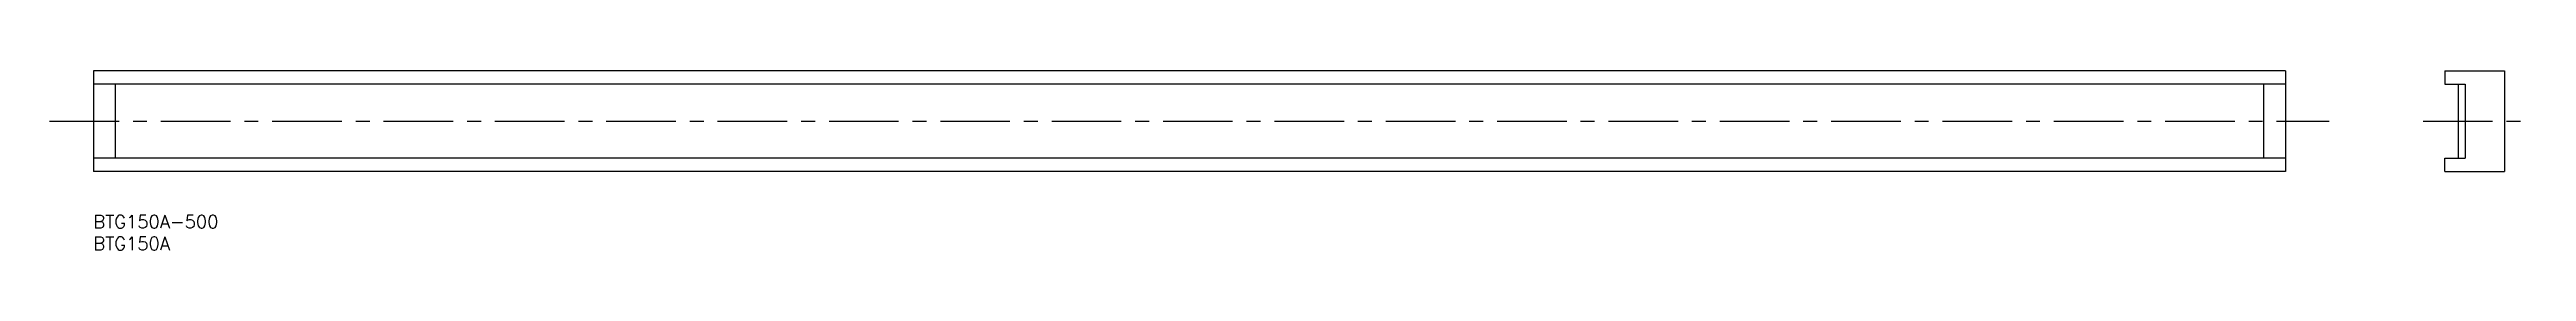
# Model space of a CAD drawing. Extents: x -10 to 555, y -8 to 33.
import ezdxf

# ---------------------------------------------------------------- set-up
doc = ezdxf.new("R2010")
doc.units = 0
doc.header["$LTSCALE"] = 0.5
doc.linetypes.add('CENTER', pattern=[50.8, 31.75, -6.35, 6.35, -6.35])
for name, color, linetype in [('MSM_CENTER', 1, 'CENTER'), ('MSM_CONTINUOUS', 7, 'CONTINUOUS'), ('MSM_PART_NUMBER', 7, 'CONTINUOUS')]:
    doc.layers.add(name, color=color, linetype=linetype)
doc.styles.get("Standard").update_dxf_attribs({"font": 'txt.shx', "height": 3, "bigfont": 'bigfont.shx'})

# ---------------------------------------------------------------- blocks, each defined once
blk = doc.blocks.new('*U3')
at = {"layer": 'MSM_PART_NUMBER'}
blk.add_text('BTG150A-500', height=3, dxfattribs=at).set_placement((0, -3))
blk = doc.blocks.new('*U4')
at = {"layer": 'MSM_PART_NUMBER'}
blk.add_text('BTG150A', height=3, dxfattribs=at).set_placement((0, -8))

msp = doc.modelspace()

# ---------------------------------------------------------------- linework, layer by layer
at = {"layer": 'MSM_CENTER'}
for p, q in [((-10, 21.5), (510, 21.5)), ((531.4, 21.5), (555, 21.5))]:
    msp.add_line(p, q, dxfattribs=at)
at = {"layer": 'MSM_CONTINUOUS'}
for p, q in [((500, 33), (0, 33)), ((0, 33), (0, 10)), ((500, 30), (0, 30)), ((5, 30), (5, 13)), ((495, 30), (495, 13)), ((500, 33), (500, 10)), ((536.4, 33), (550, 33)), ((536.4, 33), (536.4, 30)), ((536.4, 30), (541, 30)), ((539.4, 30), (539.4, 13)), ((541, 30), (541, 13)), ((550, 33), (550, 10)), ((500, 13), (0, 13)), ((536.4, 13), (541, 13)), ((536.4, 10), (536.4, 13)), ((500, 10), (0, 10)), ((536.4, 10), (550, 10))]:
    msp.add_line(p, q, dxfattribs=at)

# ---------------------------------------------------------------- block references
for name in ['*U3', '*U4']:
    msp.add_blockref(name, (0, 0), dxfattribs=at)

doc.saveas('drawing.dxf')
